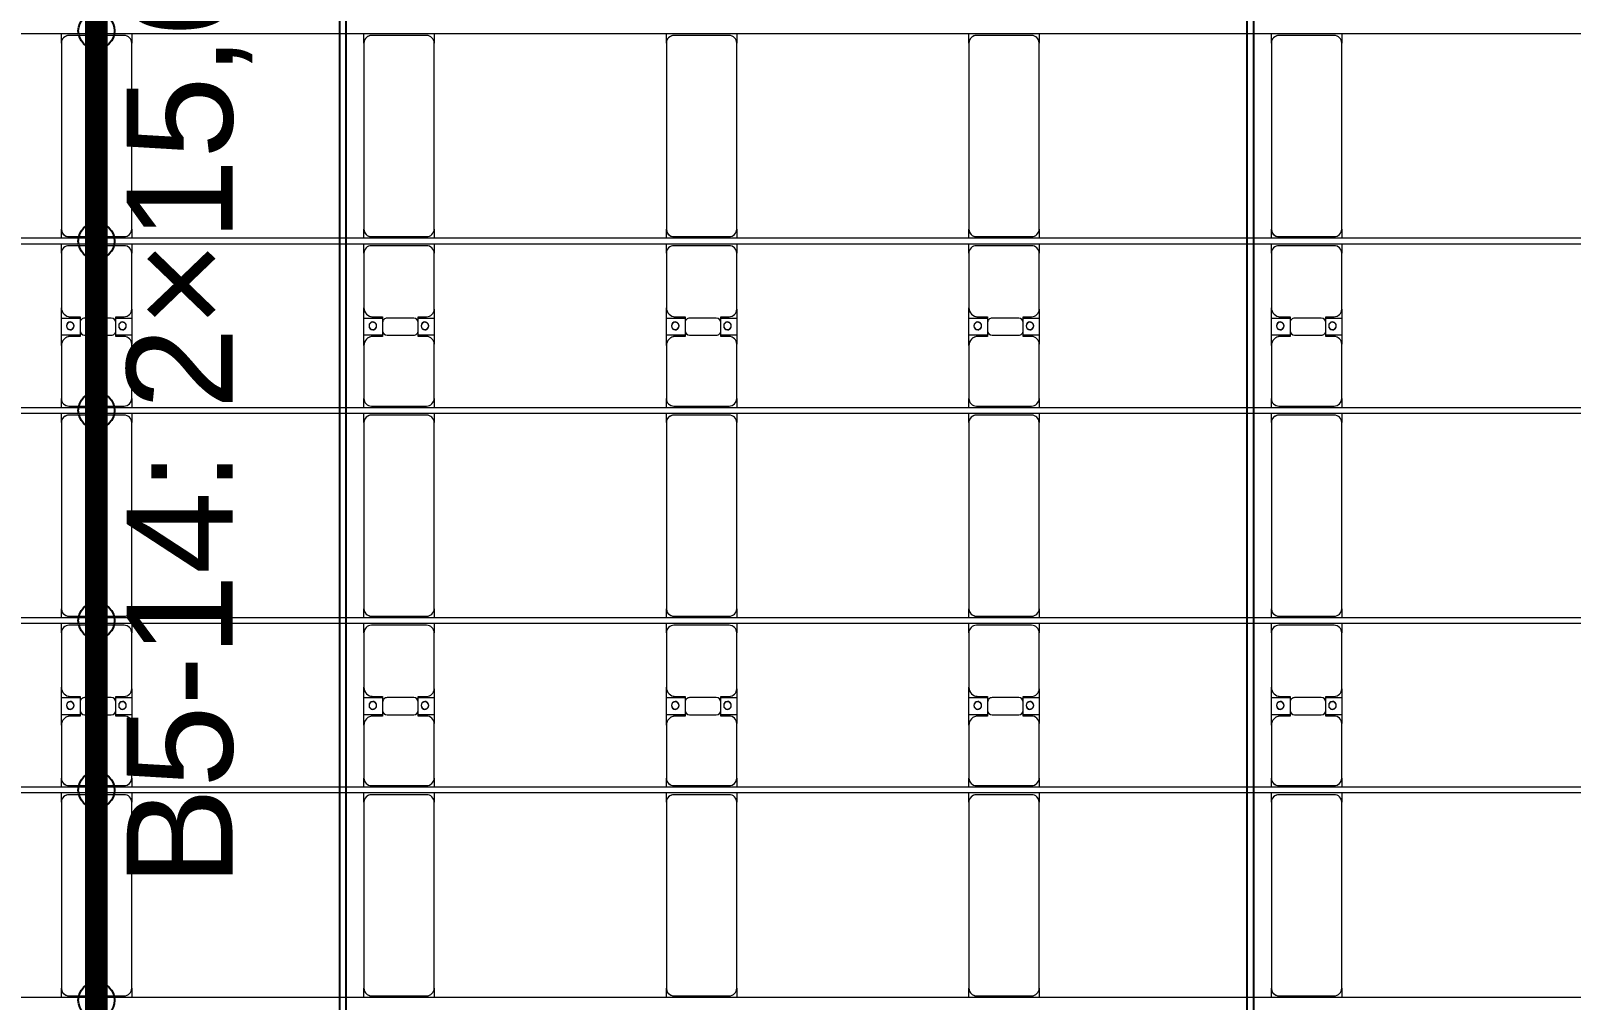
# Model space of a CAD drawing. Header units: millimetres. Extents: x -147246 to 112336, y -213734 to -86506.
# Drawn here: x -136549 to -126365, y -122195 to -115785 of the extents above; entities that cross this region are included whole.
import ezdxf

# ---------------------------------------------------------------- set-up
doc = ezdxf.new("R2010")
doc.units = ezdxf.units.MM
doc.layers.add('A-GENM', color=13, linetype='Continuous', lineweight=9)
doc.layers.add('S-BEAM', color=12, linetype='Continuous', lineweight=9)
doc.layers.add('GC-GHI CHU', color=2, linetype='Continuous')
doc.layers.add('GC-HOP 40x60 GIA CUONG', color=1, linetype='Continuous')
doc.styles.add('GC_VN', font='arial.ttf')

# ---------------------------------------------------------------- blocks, each defined once
blk = doc.blocks.new('Dai phao do pin - DẢI PHAO ĐỠ PIN-29486-BỐ TRÍ KHUNG KẾT CẤU BÈ PIN 05')
at = {"layer": 'A-GENM', "color": 7}
for p, q in [((19399, 223), (19460, 223)), ((20690, 223), (19460, 223)), ((20690, 223), (20749, 223)), ((20789, 223), (20850, 223)), ((21220, 223), (20850, 223)), ((21220, 223), (21392, 223)), ((21278, 223), (21450, 223)), ((21278, 118), (21278, 223)), ((21392, 223), (21392, 118)), ((21810, 223), (21450, 223)), ((21810, 223), (21869, 223)), ((21909, 223), (21970, 223)), ((23200, 223), (21970, 223)), ((23200, 223), (23259, 223)), ((23299, 223), (23360, 223)), ((23730, 223), (23360, 223)), ((23730, 223), (23902, 223)), ((23788, 223), (23960, 223)), ((23788, 118), (23788, 223)), ((23902, 223), (23902, 118)), ((24320, 223), (23960, 223)), ((24320, 223), (24379, 223)), ((24419, 223), (24480, 223)), ((25710, 223), (24480, 223)), ((25710, 223), (25769, 223)), ((19410, 173), (19410, -192)), ((20740, -192), (20740, 173)), ((20800, 173), (20800, -192)), ((21270, 118), (21270, 173)), ((21362, 118), (21270, 118)), ((21400, 118), (21308, 118)), ((21400, 173), (21400, 118)), ((21860, -192), (21860, 173)), ((21920, 173), (21920, -192)), ((23250, -192), (23250, 173)), ((23310, 173), (23310, -192)), ((23780, 118), (23780, 173)), ((23872, 118), (23780, 118)), ((23910, 118), (23818, 118)), ((23910, 173), (23910, 118)), ((24370, -192), (24370, 173)), ((24430, 173), (24430, -192)), ((25760, -192), (25760, 173)), ((21278, 88), (21278, -88)), ((21392, -88), (21392, 88)), ((23788, 88), (23788, -88)), ((23902, -88), (23902, 88)), ((21270, -182), (21270, -118)), ((21270, -118), (21362, -118)), ((21278, -242), (21278, -121)), ((21308, -118), (21400, -118)), ((21392, -121), (21392, -242)), ((21400, -118), (21400, -182)), ((23780, -182), (23780, -118)), ((23780, -118), (23872, -118)), ((23788, -242), (23788, -121)), ((23818, -118), (23910, -118)), ((23902, -121), (23902, -242)), ((23910, -118), (23910, -182)), ((19460, -242), (19399, -242)), ((19460, -242), (20690, -242)), ((20749, -242), (20690, -242)), ((20850, -242), (20789, -242)), ((20850, -242), (21210, -242)), ((21392, -242), (21210, -242)), ((21460, -242), (21278, -242)), ((21460, -242), (21810, -242)), ((21869, -242), (21810, -242)), ((21970, -242), (21909, -242)), ((21970, -242), (23200, -242)), ((23259, -242), (23200, -242)), ((23360, -242), (23299, -242)), ((23360, -242), (23720, -242)), ((23902, -242), (23720, -242)), ((23970, -242), (23788, -242)), ((23970, -242), (24320, -242)), ((24379, -242), (24320, -242)), ((24480, -242), (24419, -242)), ((24480, -242), (25710, -242)), ((25769, -242), (25710, -242))]:
    blk.add_line(p, q, dxfattribs=at)
for centre, radius, start, end in [((19460, 173), 50, 90, 180), ((19460, 173), 50, 90, 180), ((20690, 173), 50, 360, 90), ((20690, 173), 50, 45, 90), ((20850, 173), 50, 90, 180), ((20850, 173), 50, 135, 180), ((21220, 173), 50, 0, 90), ((21220, 173), 50, 0, 45), ((21450, 173), 50, 90, 180), ((21450, 173), 50, 135, 180), ((21810, 173), 50, 360, 90), ((21810, 173), 50, 0, 45), ((21970, 173), 50, 90, 180), ((21970, 173), 50, 90, 180), ((23200, 173), 50, 0, 90), ((23200, 173), 50, 45, 90), ((23360, 173), 50, 90, 180), ((23360, 173), 50, 135, 180), ((23730, 173), 50, 360, 90), ((23730, 173), 50, 360, 45), ((23960, 173), 50, 90, 180), ((23960, 173), 50, 135, 180), ((24320, 173), 50, 0, 90), ((24320, 173), 50, 0, 45), ((24480, 173), 50, 90, 180), ((24480, 173), 50, 90, 180), ((25710, 173), 50, 0, 90), ((25710, 173), 50, 45, 90), ((21308, 88), 30, 90, 180), ((21329, 162), 25, 360, 180), ((21329, 162), 25, 180, 0), ((21331, 162), 25, 360, 180), ((21331, 162), 25, 180, 360), ((21362, 88), 30, 360, 90), ((23818, 88), 30, 90, 180), ((23839, 162), 25, 360, 180), ((23839, 162), 25, 180, 360), ((23841, 162), 25, 360, 180), ((23841, 162), 25, 180, 0), ((23872, 88), 30, 0, 90), ((21308, -88), 30, 180, 270), ((21362, -88), 30, 270, 0), ((23818, -88), 30, 180, 270), ((23872, -88), 30, 270, 0), ((19460, -192), 50, 180, 270), ((19460, -192), 50, 180, 255), ((20690, -192), 50, 270, 360), ((20850, -192), 50, 180, 270), ((20850, -192), 50, 180, 225), ((21210, -182), 60, 270, 360), ((21210, -182), 60, 330, 360), ((21329, -183), 25, 360, 180), ((21329, -183), 25, 180, 360), ((21331, -183), 25, 360, 180), ((21331, -183), 25, 180, 360), ((21460, -182), 60, 180, 270), ((21460, -182), 60, 180, 210), ((21810, -192), 50, 270, 360), ((21810, -192), 50, 315, 360), ((21970, -192), 50, 180, 270), ((21970, -192), 50, 180, 255), ((23200, -192), 50, 270, 0), ((23360, -192), 50, 180, 270), ((23360, -192), 50, 180, 225), ((23720, -182), 60, 270, 0), ((23720, -182), 60, 330, 0), ((23839, -183), 25, 360, 180), ((23839, -183), 25, 180, 360), ((23841, -183), 25, 360, 180), ((23841, -183), 25, 180, 360), ((23970, -182), 60, 180, 270), ((23970, -182), 60, 180, 210), ((24320, -192), 50, 270, 0), ((24320, -192), 50, 315, 0), ((24480, -192), 50, 180, 270), ((24480, -192), 50, 180, 255), ((25710, -192), 50, 270, 360), ((20690, -192), 50, 270, 345), ((23200, -192), 50, 270, 345), ((25710, -192), 50, 270, 345)]:
    blk.add_arc(centre, radius, start, end, dxfattribs=at)
blk = doc.blocks.new('Dai phao do pin - DẢI PHAO ĐỠ PIN-29517-BỐ TRÍ KHUNG KẾT CẤU BÈ PIN 05')
at = {"layer": 'A-GENM', "color": 7}
for p, q in [((19399, 223), (19460, 223)), ((20690, 223), (19460, 223)), ((20690, 223), (20749, 223)), ((20789, 223), (20850, 223)), ((21220, 223), (20850, 223)), ((21220, 223), (21392, 223)), ((21278, 223), (21450, 223)), ((21278, 118), (21278, 223)), ((21392, 223), (21392, 118)), ((21810, 223), (21450, 223)), ((21810, 223), (21869, 223)), ((21909, 223), (21970, 223)), ((23200, 223), (21970, 223)), ((23200, 223), (23259, 223)), ((23299, 223), (23360, 223)), ((23730, 223), (23360, 223)), ((23730, 223), (23902, 223)), ((23788, 223), (23960, 223)), ((23788, 118), (23788, 223)), ((23902, 223), (23902, 118)), ((24320, 223), (23960, 223)), ((24320, 223), (24379, 223)), ((24419, 223), (24480, 223)), ((25710, 223), (24480, 223)), ((25710, 223), (25769, 223)), ((19410, 173), (19410, -192)), ((20740, -192), (20740, 173)), ((20800, 173), (20800, -192)), ((21270, 118), (21270, 173)), ((21362, 118), (21270, 118)), ((21400, 118), (21308, 118)), ((21400, 173), (21400, 118)), ((21860, -192), (21860, 173)), ((21920, 173), (21920, -192)), ((23250, -192), (23250, 173)), ((23310, 173), (23310, -192)), ((23780, 118), (23780, 173)), ((23872, 118), (23780, 118)), ((23910, 118), (23818, 118)), ((23910, 173), (23910, 118)), ((24370, -192), (24370, 173)), ((24430, 173), (24430, -192)), ((25760, -192), (25760, 173)), ((21278, 88), (21278, -88)), ((21392, -88), (21392, 88)), ((23788, 88), (23788, -88)), ((23902, -88), (23902, 88)), ((21270, -182), (21270, -118)), ((21270, -118), (21362, -118)), ((21278, -242), (21278, -118)), ((21308, -118), (21400, -118)), ((21392, -118), (21392, -242)), ((21400, -118), (21400, -182)), ((23780, -182), (23780, -118)), ((23780, -118), (23872, -118)), ((23788, -242), (23788, -118)), ((23818, -118), (23910, -118)), ((23902, -118), (23902, -242)), ((23910, -118), (23910, -182)), ((19460, -242), (19399, -242)), ((19460, -242), (20690, -242)), ((20749, -242), (20690, -242)), ((20850, -242), (20789, -242)), ((20850, -242), (21210, -242)), ((21392, -242), (21210, -242)), ((21460, -242), (21278, -242)), ((21460, -242), (21810, -242)), ((21869, -242), (21810, -242)), ((21970, -242), (21909, -242)), ((21970, -242), (23200, -242)), ((23259, -242), (23200, -242)), ((23360, -242), (23299, -242)), ((23360, -242), (23720, -242)), ((23902, -242), (23720, -242)), ((23970, -242), (23788, -242)), ((23970, -242), (24320, -242)), ((24379, -242), (24320, -242)), ((24480, -242), (24419, -242)), ((24480, -242), (25710, -242)), ((25769, -242), (25710, -242))]:
    blk.add_line(p, q, dxfattribs=at)
for centre, radius, start, end in [((19460, 173), 50, 90, 180), ((19460, 173), 50, 90, 180), ((20690, 173), 50, 360, 90), ((20690, 173), 50, 45, 90), ((20850, 173), 50, 90, 180), ((20850, 173), 50, 135, 180), ((21220, 173), 50, 0, 90), ((21220, 173), 50, 0, 45), ((21450, 173), 50, 90, 180), ((21450, 173), 50, 135, 180), ((21810, 173), 50, 360, 90), ((21810, 173), 50, 0, 45), ((21970, 173), 50, 90, 180), ((21970, 173), 50, 90, 180), ((23200, 173), 50, 0, 90), ((23200, 173), 50, 45, 90), ((23360, 173), 50, 90, 180), ((23360, 173), 50, 135, 180), ((23730, 173), 50, 360, 90), ((23730, 173), 50, 360, 45), ((23960, 173), 50, 90, 180), ((23960, 173), 50, 135, 180), ((24320, 173), 50, 0, 90), ((24320, 173), 50, 0, 45), ((24480, 173), 50, 90, 180), ((24480, 173), 50, 90, 180), ((25710, 173), 50, 0, 90), ((25710, 173), 50, 45, 90), ((21308, 88), 30, 90, 180), ((21329, 162), 25, 360, 180), ((21329, 162), 25, 180, 0), ((21331, 162), 25, 360, 180), ((21331, 162), 25, 180, 360), ((21362, 88), 30, 360, 90), ((23818, 88), 30, 90, 180), ((23839, 162), 25, 360, 180), ((23839, 162), 25, 180, 360), ((23841, 162), 25, 360, 180), ((23841, 162), 25, 180, 0), ((23872, 88), 30, 0, 90), ((21308, -88), 30, 180, 270), ((21362, -88), 30, 270, 0), ((23818, -88), 30, 180, 270), ((23872, -88), 30, 270, 0), ((19460, -192), 50, 180, 270), ((19460, -192), 50, 180, 210), ((20690, -192), 50, 270, 360), ((20850, -192), 50, 180, 270), ((20850, -192), 50, 180, 225), ((21210, -182), 60, 270, 360), ((21210, -182), 60, 330, 360), ((21329, -183), 25, 360, 180), ((21329, -183), 25, 180, 360), ((21331, -183), 25, 360, 180), ((21331, -183), 25, 180, 360), ((21460, -182), 60, 180, 270), ((21460, -182), 60, 180, 210), ((21810, -192), 50, 270, 360), ((21810, -192), 50, 315, 360), ((21970, -192), 50, 180, 270), ((21970, -192), 50, 180, 255), ((23200, -192), 50, 270, 0), ((23360, -192), 50, 180, 270), ((23360, -192), 50, 180, 225), ((23720, -182), 60, 270, 0), ((23720, -182), 60, 330, 0), ((23839, -183), 25, 360, 180), ((23839, -183), 25, 180, 360), ((23841, -183), 25, 360, 180), ((23841, -183), 25, 180, 360), ((23970, -182), 60, 180, 270), ((23970, -182), 60, 180, 210), ((24320, -192), 50, 270, 0), ((24320, -192), 50, 315, 0), ((24480, -192), 50, 180, 270), ((24480, -192), 50, 180, 255), ((25710, -192), 50, 270, 360), ((19460, -192), 50, 211.3723, 255), ((20690, -192), 50, 270, 345), ((23200, -192), 50, 270, 345), ((25710, -192), 50, 270, 345)]:
    blk.add_arc(centre, radius, start, end, dxfattribs=at)
blk = doc.blocks.new('Dai phao do pin - DẢI PHAO ĐỠ PIN-29548-BỐ TRÍ KHUNG KẾT CẤU BÈ PIN 05')
at = {"layer": 'A-GENM', "color": 7}
for p, q in [((19399, 223), (19460, 223)), ((20690, 223), (19460, 223)), ((20690, 223), (20749, 223)), ((20789, 223), (20850, 223)), ((21220, 223), (20850, 223)), ((21220, 223), (21392, 223)), ((21278, 223), (21450, 223)), ((21278, 118), (21278, 223)), ((21392, 223), (21392, 118)), ((21810, 223), (21450, 223)), ((21810, 223), (21869, 223)), ((21909, 223), (21970, 223)), ((23200, 223), (21970, 223)), ((23200, 223), (23259, 223)), ((23299, 223), (23360, 223)), ((23730, 223), (23360, 223)), ((23730, 223), (23902, 223)), ((23788, 223), (23960, 223)), ((23788, 118), (23788, 223)), ((23902, 223), (23902, 118)), ((24320, 223), (23960, 223)), ((24320, 223), (24379, 223)), ((24419, 223), (24480, 223)), ((25710, 223), (24480, 223)), ((25710, 223), (25769, 223)), ((19410, 173), (19410, -192)), ((20740, -192), (20740, 173)), ((20800, 173), (20800, -192)), ((21270, 118), (21270, 173)), ((21362, 118), (21270, 118)), ((21400, 118), (21308, 118)), ((21400, 173), (21400, 118)), ((21860, -192), (21860, 173)), ((21920, 173), (21920, -192)), ((23250, -192), (23250, 173)), ((23310, 173), (23310, -192)), ((23780, 118), (23780, 173)), ((23872, 118), (23780, 118)), ((23910, 118), (23818, 118)), ((23910, 173), (23910, 118)), ((24370, -192), (24370, 173)), ((24430, 173), (24430, -192)), ((25760, -192), (25760, 173)), ((21278, 88), (21278, -88)), ((21392, -88), (21392, 88)), ((23788, 88), (23788, -88)), ((23902, -88), (23902, 88)), ((21270, -182), (21270, -118)), ((21270, -118), (21362, -118)), ((21278, -242), (21278, -118)), ((21308, -118), (21400, -118)), ((21392, -118), (21392, -242)), ((21400, -118), (21400, -182)), ((23780, -182), (23780, -118)), ((23780, -118), (23872, -118)), ((23788, -242), (23788, -118)), ((23818, -118), (23910, -118)), ((23902, -118), (23902, -242)), ((23910, -118), (23910, -182)), ((19460, -242), (19399, -242)), ((19460, -242), (20690, -242)), ((20749, -242), (20690, -242)), ((20850, -242), (20789, -242)), ((20850, -242), (21210, -242)), ((21392, -242), (21210, -242)), ((21460, -242), (21278, -242)), ((21460, -242), (21810, -242)), ((21869, -242), (21810, -242)), ((21970, -242), (21909, -242)), ((21970, -242), (23200, -242)), ((23259, -242), (23200, -242)), ((23360, -242), (23299, -242)), ((23360, -242), (23720, -242)), ((23902, -242), (23720, -242)), ((23970, -242), (23788, -242)), ((23970, -242), (24320, -242)), ((24379, -242), (24320, -242)), ((24480, -242), (24419, -242)), ((24480, -242), (25710, -242)), ((25769, -242), (25710, -242))]:
    blk.add_line(p, q, dxfattribs=at)
for centre, radius, start, end in [((19460, 173), 50, 90, 180), ((19460, 173), 50, 90, 180), ((20690, 173), 50, 360, 90), ((20690, 173), 50, 45, 90), ((20850, 173), 50, 90, 180), ((20850, 173), 50, 135, 180), ((21220, 173), 50, 0, 90), ((21220, 173), 50, 0, 45), ((21450, 173), 50, 90, 180), ((21450, 173), 50, 135, 180), ((21810, 173), 50, 360, 90), ((21810, 173), 50, 0, 45), ((21970, 173), 50, 90, 180), ((21970, 173), 50, 90, 180), ((23200, 173), 50, 0, 90), ((23200, 173), 50, 45, 90), ((23360, 173), 50, 90, 180), ((23360, 173), 50, 135, 180), ((23730, 173), 50, 360, 90), ((23730, 173), 50, 360, 45), ((23960, 173), 50, 90, 180), ((23960, 173), 50, 135, 180), ((24320, 173), 50, 0, 90), ((24320, 173), 50, 0, 45), ((24480, 173), 50, 90, 180), ((24480, 173), 50, 90, 180), ((25710, 173), 50, 0, 90), ((25710, 173), 50, 45, 90), ((21308, 88), 30, 90, 180), ((21329, 162), 25, 360, 180), ((21329, 162), 25, 180, 0), ((21331, 162), 25, 360, 180), ((21331, 162), 25, 180, 360), ((21362, 88), 30, 360, 90), ((23818, 88), 30, 90, 180), ((23839, 162), 25, 360, 180), ((23839, 162), 25, 180, 360), ((23841, 162), 25, 360, 180), ((23841, 162), 25, 180, 0), ((23872, 88), 30, 0, 90), ((21308, -88), 30, 180, 270), ((21362, -88), 30, 270, 0), ((23818, -88), 30, 180, 270), ((23872, -88), 30, 270, 0), ((19460, -192), 50, 180, 270), ((19460, -192), 50, 180, 255), ((20690, -192), 50, 270, 360), ((20850, -192), 50, 180, 270), ((20850, -192), 50, 180, 225), ((21210, -182), 60, 270, 360), ((21210, -182), 60, 330, 360), ((21329, -183), 25, 360, 180), ((21329, -183), 25, 180, 360), ((21331, -183), 25, 360, 180), ((21331, -183), 25, 180, 360), ((21460, -182), 60, 180, 270), ((21460, -182), 60, 180, 210), ((21810, -192), 50, 270, 360), ((21810, -192), 50, 315, 360), ((21970, -192), 50, 180, 270), ((21970, -192), 50, 180, 255), ((23200, -192), 50, 270, 0), ((23360, -192), 50, 180, 270), ((23360, -192), 50, 180, 225), ((23720, -182), 60, 270, 0), ((23720, -182), 60, 330, 0), ((23839, -183), 25, 360, 180), ((23839, -183), 25, 180, 360), ((23841, -183), 25, 360, 180), ((23841, -183), 25, 180, 360), ((23970, -182), 60, 180, 270), ((23970, -182), 60, 180, 210), ((24320, -192), 50, 270, 0), ((24320, -192), 50, 315, 0), ((24480, -192), 50, 180, 270), ((24480, -192), 50, 180, 255), ((25710, -192), 50, 270, 360), ((20690, -192), 50, 270, 345), ((23200, -192), 50, 270, 345), ((25710, -192), 50, 270, 345)]:
    blk.add_arc(centre, radius, start, end, dxfattribs=at)
blk = doc.blocks.new('Dai phao do pin - DẢI PHAO ĐỠ PIN-29579-BỐ TRÍ KHUNG KẾT CẤU BÈ PIN 05')
at = {"layer": 'A-GENM', "color": 7}
for p, q in [((19399, 223), (19460, 223)), ((20690, 223), (19460, 223)), ((20690, 223), (20749, 223)), ((20789, 223), (20850, 223)), ((21220, 223), (20850, 223)), ((21220, 223), (21392, 223)), ((21278, 223), (21450, 223)), ((21278, 118), (21278, 223)), ((21392, 223), (21392, 118)), ((21810, 223), (21450, 223)), ((21810, 223), (21869, 223)), ((21909, 223), (21970, 223)), ((23200, 223), (21970, 223)), ((23200, 223), (23259, 223)), ((23299, 223), (23360, 223)), ((23730, 223), (23360, 223)), ((23730, 223), (23902, 223)), ((23788, 223), (23960, 223)), ((23788, 118), (23788, 223)), ((23902, 223), (23902, 118)), ((24320, 223), (23960, 223)), ((24320, 223), (24379, 223)), ((24419, 223), (24480, 223)), ((25710, 223), (24480, 223)), ((25710, 223), (25769, 223)), ((19410, 173), (19410, -192)), ((20740, -192), (20740, 173)), ((20800, 173), (20800, -192)), ((21270, 118), (21270, 173)), ((21362, 118), (21270, 118)), ((21400, 118), (21308, 118)), ((21400, 173), (21400, 118)), ((21860, -192), (21860, 173)), ((21920, 173), (21920, -192)), ((23250, -192), (23250, 173)), ((23310, 173), (23310, -192)), ((23780, 118), (23780, 173)), ((23872, 118), (23780, 118)), ((23910, 118), (23818, 118)), ((23910, 173), (23910, 118)), ((24370, -192), (24370, 173)), ((24430, 173), (24430, -192)), ((25760, -192), (25760, 173)), ((21278, 88), (21278, -88)), ((21392, -88), (21392, 88)), ((23788, 88), (23788, -88)), ((23902, -88), (23902, 88)), ((21270, -182), (21270, -118)), ((21270, -118), (21362, -118)), ((21278, -242), (21278, -118)), ((21308, -118), (21400, -118)), ((21392, -118), (21392, -242)), ((21400, -118), (21400, -182)), ((23780, -182), (23780, -118)), ((23780, -118), (23872, -118)), ((23788, -242), (23788, -118)), ((23818, -118), (23910, -118)), ((23902, -118), (23902, -242)), ((23910, -118), (23910, -182)), ((19460, -242), (19399, -242)), ((19460, -242), (20690, -242)), ((20749, -242), (20690, -242)), ((20850, -242), (20789, -242)), ((20850, -242), (21210, -242)), ((21392, -242), (21210, -242)), ((21460, -242), (21278, -242)), ((21460, -242), (21810, -242)), ((21869, -242), (21810, -242)), ((21970, -242), (21909, -242)), ((21970, -242), (23200, -242)), ((23259, -242), (23200, -242)), ((23360, -242), (23299, -242)), ((23360, -242), (23720, -242)), ((23902, -242), (23720, -242)), ((23970, -242), (23788, -242)), ((23970, -242), (24320, -242)), ((24379, -242), (24320, -242)), ((24480, -242), (24419, -242)), ((24480, -242), (25710, -242)), ((25769, -242), (25710, -242))]:
    blk.add_line(p, q, dxfattribs=at)
for centre, radius, start, end in [((19460, 173), 50, 90, 180), ((19460, 173), 50, 91.5736, 180), ((20690, 173), 50, 360, 90), ((20690, 173), 50, 45, 88.4698), ((20850, 173), 50, 90, 180), ((20850, 173), 50, 135, 180), ((21220, 173), 50, 0, 90), ((21220, 173), 50, 0, 45), ((21450, 173), 50, 90, 180), ((21450, 173), 50, 135, 180), ((21810, 173), 50, 360, 90), ((21810, 173), 50, 0, 45), ((21970, 173), 50, 90, 180), ((21970, 173), 50, 91.4852, 180), ((23200, 173), 50, 0, 90), ((23200, 173), 50, 45, 88.5582), ((23360, 173), 50, 90, 180), ((23360, 173), 50, 135, 180), ((23730, 173), 50, 360, 90), ((23730, 173), 50, 360, 45), ((23960, 173), 50, 90, 180), ((23960, 173), 50, 135, 180), ((24320, 173), 50, 0, 90), ((24320, 173), 50, 0, 45), ((24480, 173), 50, 90, 180), ((24480, 173), 50, 91.3969, 180), ((25710, 173), 50, 0, 90), ((25710, 173), 50, 45, 88.6465), ((21308, 88), 30, 90, 180), ((21329, 162), 25, 360, 180), ((21329, 162), 25, 180, 0), ((21331, 162), 25, 360, 180), ((21331, 162), 25, 180, 360), ((21362, 88), 30, 360, 90), ((23818, 88), 30, 90, 180), ((23839, 162), 25, 360, 180), ((23839, 162), 25, 180, 360), ((23841, 162), 25, 360, 180), ((23841, 162), 25, 180, 0), ((23872, 88), 30, 0, 90), ((21308, -88), 30, 180, 270), ((21362, -88), 30, 270, 0), ((23818, -88), 30, 180, 270), ((23872, -88), 30, 270, 0), ((19460, -192), 50, 180, 270), ((19460, -192), 50, 180, 255), ((20690, -192), 50, 270, 360), ((20850, -192), 50, 180, 270), ((20850, -192), 50, 180, 225), ((21210, -182), 60, 270, 360), ((21210, -182), 60, 330, 360), ((21329, -183), 25, 360, 180), ((21329, -183), 25, 180, 360), ((21331, -183), 25, 360, 180), ((21331, -183), 25, 180, 360), ((21460, -182), 60, 180, 270), ((21460, -182), 60, 180, 210), ((21810, -192), 50, 270, 360), ((21810, -192), 50, 315, 360), ((21970, -192), 50, 180, 270), ((21970, -192), 50, 180, 255), ((23200, -192), 50, 270, 0), ((23360, -192), 50, 180, 270), ((23360, -192), 50, 180, 225), ((23720, -182), 60, 270, 0), ((23720, -182), 60, 330, 0), ((23839, -183), 25, 360, 180), ((23839, -183), 25, 180, 360), ((23841, -183), 25, 360, 180), ((23841, -183), 25, 180, 360), ((23970, -182), 60, 180, 270), ((23970, -182), 60, 180, 210), ((24320, -192), 50, 270, 0), ((24320, -192), 50, 315, 0), ((24480, -192), 50, 180, 270), ((24480, -192), 50, 180, 255), ((25710, -192), 50, 270, 360), ((20690, -192), 50, 270, 345), ((23200, -192), 50, 270, 345), ((25710, -192), 50, 270, 345)]:
    blk.add_arc(centre, radius, start, end, dxfattribs=at)
blk = doc.blocks.new('Dai phao do pin - DẢI PHAO ĐỠ PIN-29610-BỐ TRÍ KHUNG KẾT CẤU BÈ PIN 05')
at = {"layer": 'A-GENM', "color": 7}
for p, q in [((19399, 223), (19460, 223)), ((20690, 223), (19460, 223)), ((20690, 223), (20749, 223)), ((20789, 223), (20850, 223)), ((21220, 223), (20850, 223)), ((21220, 223), (21392, 223)), ((21278, 223), (21450, 223)), ((21278, 118), (21278, 223)), ((21392, 223), (21392, 118)), ((21810, 223), (21450, 223)), ((21810, 223), (21869, 223)), ((21909, 223), (21970, 223)), ((23200, 223), (21970, 223)), ((23200, 223), (23259, 223)), ((23299, 223), (23360, 223)), ((23730, 223), (23360, 223)), ((23730, 223), (23902, 223)), ((23788, 223), (23960, 223)), ((23788, 118), (23788, 223)), ((23902, 223), (23902, 118)), ((24320, 223), (23960, 223)), ((24320, 223), (24379, 223)), ((24419, 223), (24480, 223)), ((25710, 223), (24480, 223)), ((25710, 223), (25769, 223)), ((19410, 173), (19410, -192)), ((20740, -192), (20740, 173)), ((20800, 173), (20800, -192)), ((21270, 118), (21270, 173)), ((21362, 118), (21270, 118)), ((21400, 118), (21308, 118)), ((21400, 173), (21400, 118)), ((21860, -192), (21860, 173)), ((21920, 173), (21920, -192)), ((23250, -192), (23250, 173)), ((23310, 173), (23310, -192)), ((23780, 118), (23780, 173)), ((23872, 118), (23780, 118)), ((23910, 118), (23818, 118)), ((23910, 173), (23910, 118)), ((24370, -192), (24370, 173)), ((24430, 173), (24430, -192)), ((25760, -192), (25760, 173)), ((21278, 88), (21278, -88)), ((21392, -88), (21392, 88)), ((23788, 88), (23788, -88)), ((23902, -88), (23902, 88)), ((21270, -182), (21270, -118)), ((21270, -118), (21362, -118)), ((21278, -242), (21278, -118)), ((21308, -118), (21400, -118)), ((21392, -118), (21392, -242)), ((21400, -118), (21400, -182)), ((23780, -182), (23780, -118)), ((23780, -118), (23872, -118)), ((23788, -242), (23788, -118)), ((23818, -118), (23910, -118)), ((23902, -118), (23902, -242)), ((23910, -118), (23910, -182)), ((19460, -242), (19399, -242)), ((19460, -242), (20690, -242)), ((20749, -242), (20690, -242)), ((20850, -242), (20789, -242)), ((20850, -242), (21210, -242)), ((21392, -242), (21210, -242)), ((21460, -242), (21278, -242)), ((21460, -242), (21810, -242)), ((21869, -242), (21810, -242)), ((21970, -242), (21909, -242)), ((21970, -242), (23200, -242)), ((23259, -242), (23200, -242)), ((23360, -242), (23299, -242)), ((23360, -242), (23720, -242)), ((23902, -242), (23720, -242)), ((23970, -242), (23788, -242)), ((23970, -242), (24320, -242)), ((24379, -242), (24320, -242)), ((24480, -242), (24419, -242)), ((24480, -242), (25710, -242)), ((25769, -242), (25710, -242))]:
    blk.add_line(p, q, dxfattribs=at)
for centre, radius, start, end in [((19460, 173), 50, 90, 180), ((19460, 173), 50, 90, 180), ((20690, 173), 50, 360, 90), ((20690, 173), 50, 45, 90), ((20850, 173), 50, 90, 180), ((20850, 173), 50, 135, 180), ((21220, 173), 50, 0, 90), ((21220, 173), 50, 0, 45), ((21450, 173), 50, 90, 180), ((21450, 173), 50, 135, 180), ((21810, 173), 50, 360, 90), ((21810, 173), 50, 0, 45), ((21970, 173), 50, 90, 180), ((21970, 173), 50, 90, 180), ((23200, 173), 50, 0, 90), ((23200, 173), 50, 45, 90), ((23360, 173), 50, 90, 180), ((23360, 173), 50, 135, 180), ((23730, 173), 50, 360, 90), ((23730, 173), 50, 360, 45), ((23960, 173), 50, 90, 180), ((23960, 173), 50, 135, 180), ((24320, 173), 50, 0, 90), ((24320, 173), 50, 0, 45), ((24480, 173), 50, 90, 180), ((24480, 173), 50, 90, 180), ((25710, 173), 50, 0, 90), ((25710, 173), 50, 45, 90), ((21308, 88), 30, 90, 180), ((21329, 162), 25, 360, 180), ((21329, 162), 25, 180, 0), ((21331, 162), 25, 360, 180), ((21331, 162), 25, 180, 360), ((21362, 88), 30, 360, 90), ((23818, 88), 30, 90, 180), ((23839, 162), 25, 360, 180), ((23839, 162), 25, 180, 360), ((23841, 162), 25, 360, 180), ((23841, 162), 25, 180, 0), ((23872, 88), 30, 0, 90), ((21308, -88), 30, 180, 270), ((21362, -88), 30, 270, 0), ((23818, -88), 30, 180, 270), ((23872, -88), 30, 270, 0), ((19460, -192), 50, 180, 270), ((19460, -192), 50, 180, 255), ((20690, -192), 50, 270, 360), ((20850, -192), 50, 180, 270), ((20850, -192), 50, 180, 225), ((21210, -182), 60, 270, 360), ((21210, -182), 60, 330, 360), ((21329, -183), 25, 360, 180), ((21329, -183), 25, 180, 360), ((21331, -183), 25, 360, 180), ((21331, -183), 25, 180, 360), ((21460, -182), 60, 180, 270), ((21460, -182), 60, 180, 210), ((21810, -192), 50, 270, 360), ((21810, -192), 50, 315, 360), ((21970, -192), 50, 180, 270), ((21970, -192), 50, 180, 255), ((23200, -192), 50, 270, 0), ((23360, -192), 50, 180, 270), ((23360, -192), 50, 180, 225), ((23720, -182), 60, 270, 0), ((23720, -182), 60, 330, 0), ((23839, -183), 25, 360, 180), ((23839, -183), 25, 180, 360), ((23841, -183), 25, 360, 180), ((23841, -183), 25, 180, 360), ((23970, -182), 60, 180, 270), ((23970, -182), 60, 180, 210), ((24320, -192), 50, 270, 0), ((24320, -192), 50, 315, 0), ((24480, -192), 50, 180, 270), ((24480, -192), 50, 180, 255), ((25710, -192), 50, 270, 360), ((20690, -192), 50, 270, 345), ((23200, -192), 50, 270, 345), ((25710, -192), 50, 270, 345)]:
    blk.add_arc(centre, radius, start, end, dxfattribs=at)
blk = doc.blocks.new('Dầm C52 - Dầm C52-18769-BỐ TRÍ KHUNG KẾT CẤU BÈ PIN 05')
at = {"layer": 'S-BEAM', "color": 1}
blk.add_line((-74474, 20), (74474, 20), dxfattribs=at)
blk = doc.blocks.new('Dầm C52 - Dầm C52-18770-BỐ TRÍ KHUNG KẾT CẤU BÈ PIN 05')
at = {"layer": 'S-BEAM', "color": 1}
for p, q in [((-74474, 20), (74474, 20)), ((74474, -20), (-74474, -20))]:
    blk.add_line(p, q, dxfattribs=at)
blk = doc.blocks.new('Dầm C52 - Dầm C52-18771-BỐ TRÍ KHUNG KẾT CẤU BÈ PIN 05')
at = {"layer": 'S-BEAM', "color": 1}
for p, q in [((-74474, 20), (74474, 20)), ((74474, -20), (-74474, -20))]:
    blk.add_line(p, q, dxfattribs=at)
blk = doc.blocks.new('Dầm C52 - Dầm C52-18772-BỐ TRÍ KHUNG KẾT CẤU BÈ PIN 05')
at = {"layer": 'S-BEAM', "color": 1}
blk.add_line((74474, -20), (-74474, -20), dxfattribs=at)
blk = doc.blocks.new('Dầm C52 - Hộp 40x60-38180-BỐ TRÍ KHUNG KẾT CẤU BÈ PIN 05')
at = {"layer": 'S-BEAM', "color": 3, "lineweight": 25}
for p, q in [((-38420, 20), (38420, 20)), ((38420, -20), (-38420, -20))]:
    blk.add_line(p, q, dxfattribs=at)
blk = doc.blocks.new('HOBANMONG_BEPIN 5_rvt-1-BỐ TRÍ KHUNG KẾT CẤU BÈ PIN 05')
at = {"layer": 'A-GENM', "color": 3, "lineweight": 25, "rotation": 269.9997710125194}
for name, p in [('Dai phao do pin - DẢI PHAO ĐỠ PIN-29486-BỐ TRÍ KHUNG KẾT CẤU BÈ PIN 05', (-136105, -96406)), ('Dai phao do pin - DẢI PHAO ĐỠ PIN-29517-BỐ TRÍ KHUNG KẾT CẤU BÈ PIN 05', (-134105, -96406)), ('Dai phao do pin - DẢI PHAO ĐỠ PIN-29548-BỐ TRÍ KHUNG KẾT CẤU BÈ PIN 05', (-132105, -96406)), ('Dai phao do pin - DẢI PHAO ĐỠ PIN-29579-BỐ TRÍ KHUNG KẾT CẤU BÈ PIN 05', (-130105, -96406)), ('Dai phao do pin - DẢI PHAO ĐỠ PIN-29610-BỐ TRÍ KHUNG KẾT CẤU BÈ PIN 05', (-128105, -96406))]:
    blk.add_blockref(name, p, dxfattribs=at)
at = {"layer": 'S-BEAM', "color": 3, "lineweight": 25}
for name, p, rotation in [('Dầm C52 - Hộp 40x60-38180-BỐ TRÍ KHUNG KẾT CẤU BÈ PIN 05', (-134486, -130974), 269.9997710125197), ('Dầm C52 - Hộp 40x60-38180-BỐ TRÍ KHUNG KẾT CẤU BÈ PIN 05', (-128486, -130974), 269.9997710125197), ('Dầm C52 - Dầm C52-18769-BỐ TRÍ KHUNG KẾT CẤU BÈ PIN 05', (-66080, -115785), 179.9997710135151), ('Dầm C52 - Dầm C52-18770-BỐ TRÍ KHUNG KẾT CẤU BÈ PIN 05', (-66080, -117175), 179.9997710135151), ('Dầm C52 - Dầm C52-18770-BỐ TRÍ KHUNG KẾT CẤU BÈ PIN 05', (-66080, -118295), 179.9997710135151), ('Dầm C52 - Dầm C52-18771-BỐ TRÍ KHUNG KẾT CẤU BÈ PIN 05', (-66080, -119685), 179.9997710135151), ('Dầm C52 - Dầm C52-18771-BỐ TRÍ KHUNG KẾT CẤU BÈ PIN 05', (-66080, -120805), 179.9997710135151), ('Dầm C52 - Dầm C52-18772-BỐ TRÍ KHUNG KẾT CẤU BÈ PIN 05', (-66080, -122195), 179.9997710135151)]:
    blk.add_blockref(name, p, dxfattribs=dict(at, rotation=rotation))

msp = doc.modelspace()

# ---------------------------------------------------------------- linework, layer by layer
at = {"layer": 'GC-HOP 40x60 GIA CUONG', "const_width": 150}
msp.add_lwpolyline([(-136115, -125942), (-136115, -110942)], dxfattribs=at)
at = {"layer": 'GC-HOP 40x60 GIA CUONG'}
for centre in [(-136115, -115785), (-136115, -117175), (-136115, -118295), (-136115, -119685), (-136115, -120805), (-136115, -122195)]:
    msp.add_circle(centre, 120, dxfattribs=at)

# ---------------------------------------------------------------- block references
at = {"lineweight": 5}
msp.add_blockref('HOBANMONG_BEPIN 5_rvt-1-BỐ TRÍ KHUNG KẾT CẤU BÈ PIN 05', (0, 0), dxfattribs=at)

# ---------------------------------------------------------------- texts
at = {"layer": 'GC-GHI CHU', "style": 'GC_VN'}
msp.add_text('B5-14: 2×15,0 m', height=700, rotation=90, dxfattribs=at).set_placement((-135215, -121442))

doc.saveas('drawing.dxf')
